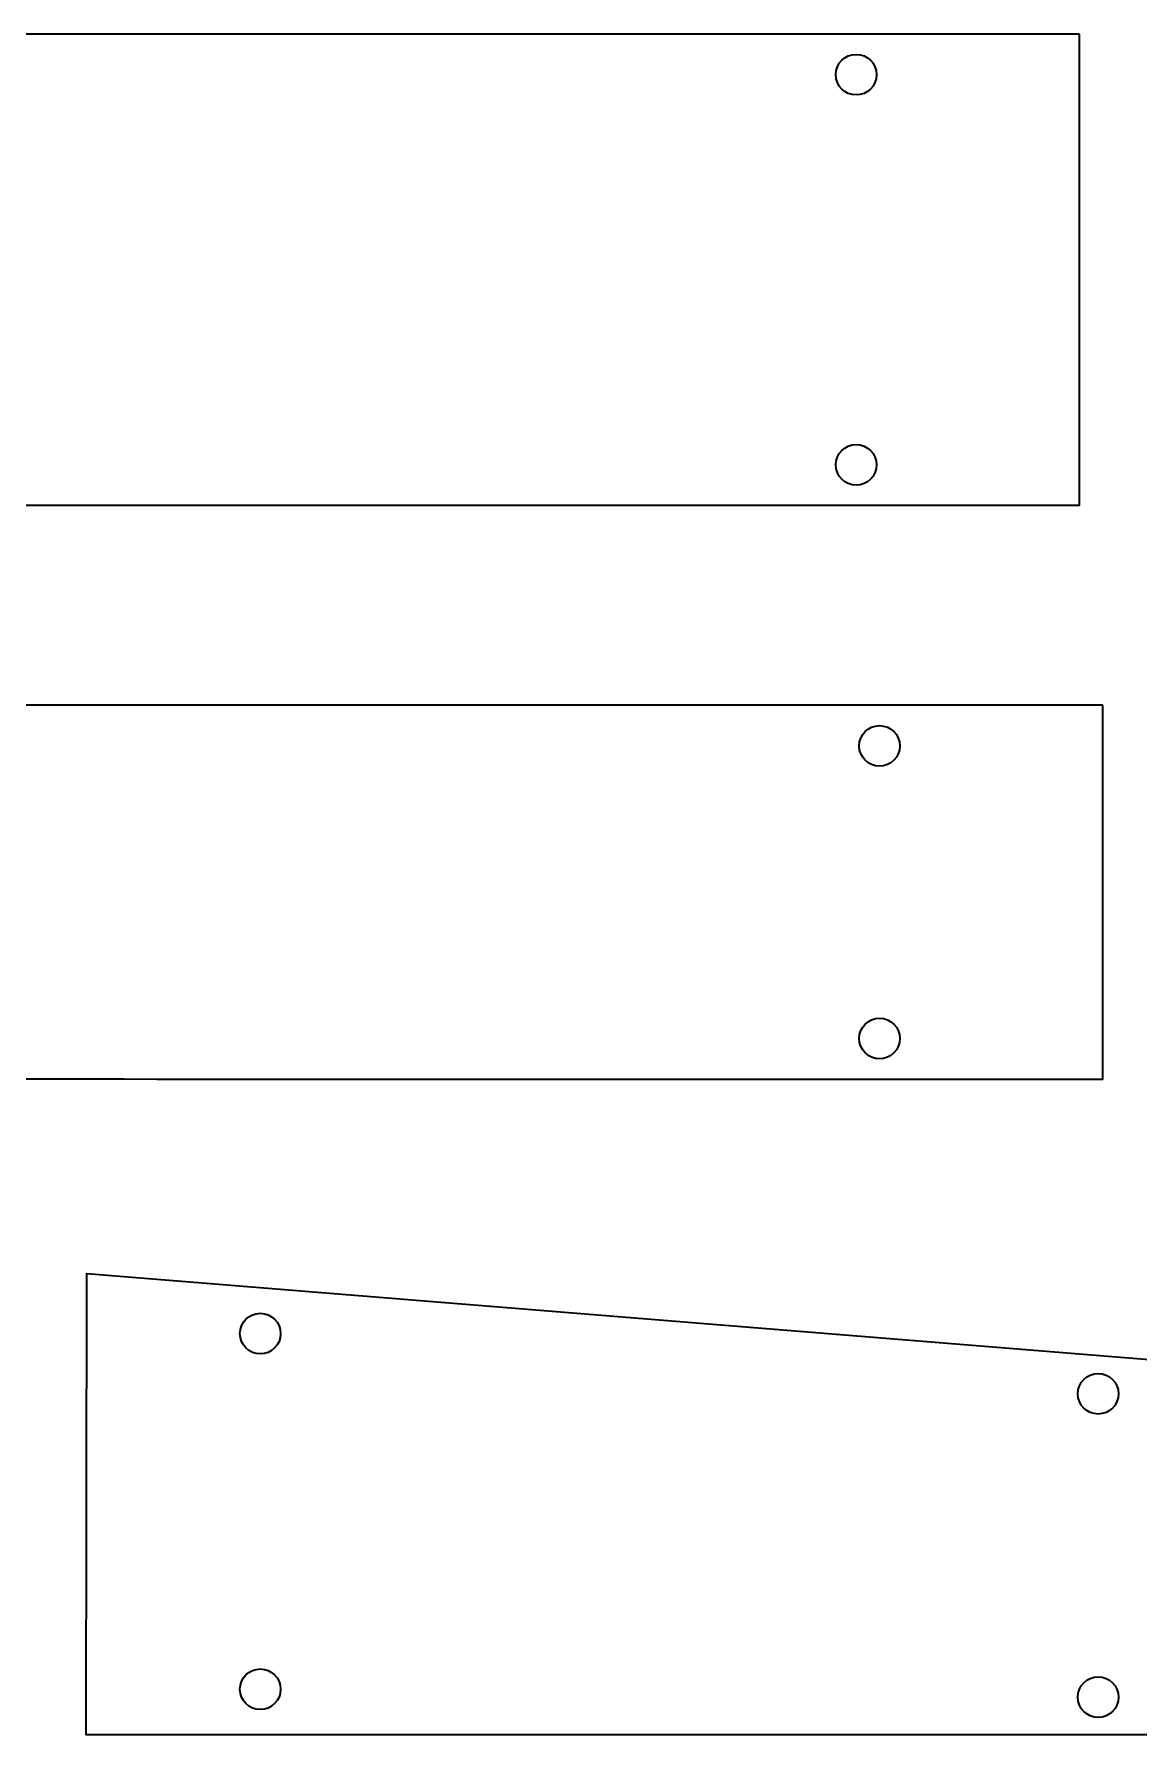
# Model space of a CAD drawing. Header units: millimetres. Extents: x 198 to 2216, y -826 to 151.
# Drawn here: x 1260.6 to 1396.5, y -235.8 to -26.4 of the extents above; entities that cross this region are included whole.
import ezdxf

# ---------------------------------------------------------------- set-up
doc = ezdxf.new("R2010")
doc.units = ezdxf.units.MM
doc.header["$MEASUREMENT"] = 0
doc.layers.add('Layer 1', color=7, linetype='Continuous')

msp = doc.modelspace()

# ---------------------------------------------------------------- linework, layer by layer
at = {"layer": 'Layer 1', "color": 250, "lineweight": 35}
for centre in [(1361.7275, -31.4087), (1361.7275, -79.4395), (1364.6024, -114.0395), (1364.6024, -150.0568)]:
    msp.add_ellipse(centre, major_axis=(0, 2.5), ratio=1, dxfattribs=at)
for points in [[(1389.2094, -26.4076), (1389.2094, -26.4076), (1389.2094, -84.4074), (1389.2094, -84.4074), (1312.3235, -84.4074), (1227.0424, -84.4329), (1132.1519, -84.4329), (1132.1519, -84.4329), (1132.1137, -26.4076), (1132.1137, -26.4076), (1225.2188, -26.4076), (1290.7595, -26.4092), (1389.2094, -26.4076)], [(1392.0843, -109.0384), (1392.0843, -109.0384), (1392.0843, -155.0716), (1392.0843, -155.0716), (1306.5359, -155.0716), (1220.7468, -154.9971), (1135.0268, -154.9971), (1135.0268, -154.9971), (1134.9886, -109.0384), (1134.9886, -109.0384), (1228.0937, -109.0384), (1293.6344, -109.04), (1392.0843, -109.0384)], [(1412.9996, -190.7769), (1412.9996, -190.7769), (1267.0832, -178.9902), (1267.0832, -178.9902), (1267.0832, -178.9902), (1266.9806, -235.7787), (1266.9806, -235.7787), (1317.901, -235.7787), (1362.0876, -235.7853), (1412.9996, -235.7853), (1412.9996, -235.7853), (1412.9996, -190.7769), (1412.9996, -190.7769)], [(1288.4141, -183.8814), (1287.0334, -183.8814), (1285.9141, -185.0007), (1285.9141, -186.3814), (1285.9141, -187.7621), (1287.0334, -188.8814), (1288.4141, -188.8814), (1289.7948, -188.8814), (1290.9141, -187.7621), (1290.9141, -186.3814), (1290.9141, -185.0007), (1289.7948, -183.8814), (1288.4141, -183.8814)], [(1391.4996, -191.2814), (1390.1189, -191.2814), (1388.9996, -192.4007), (1388.9996, -193.7814), (1388.9996, -195.1621), (1390.1189, -196.2814), (1391.4996, -196.2814), (1392.8803, -196.2814), (1393.9996, -195.1621), (1393.9996, -193.7814), (1393.9996, -192.4007), (1392.8803, -191.2814), (1391.4996, -191.2814)], [(1288.4141, -227.6615), (1287.0334, -227.6615), (1285.9141, -228.7808), (1285.9141, -230.1615), (1285.9141, -231.5422), (1287.0334, -232.6615), (1288.4141, -232.6615), (1289.7948, -232.6615), (1290.9141, -231.5422), (1290.9141, -230.1615), (1290.9141, -228.7808), (1289.7948, -227.6615), (1288.4141, -227.6615)], [(1391.4996, -228.6254), (1390.1189, -228.6254), (1388.9996, -229.7447), (1388.9996, -231.1254), (1388.9996, -232.5061), (1390.1189, -233.6254), (1391.4996, -233.6254), (1392.8803, -233.6254), (1393.9996, -232.5061), (1393.9996, -231.1254), (1393.9996, -229.7447), (1392.8803, -228.6254), (1391.4996, -228.6254)]]:
    msp.add_open_spline(points, degree=3, knots=[0, 0, 0, 0, 0.25, 0.25, 0.25, 0.5, 0.5, 0.5, 0.75, 0.75, 0.75, 1, 1, 1, 1], dxfattribs=at)

doc.saveas('drawing.dxf')
